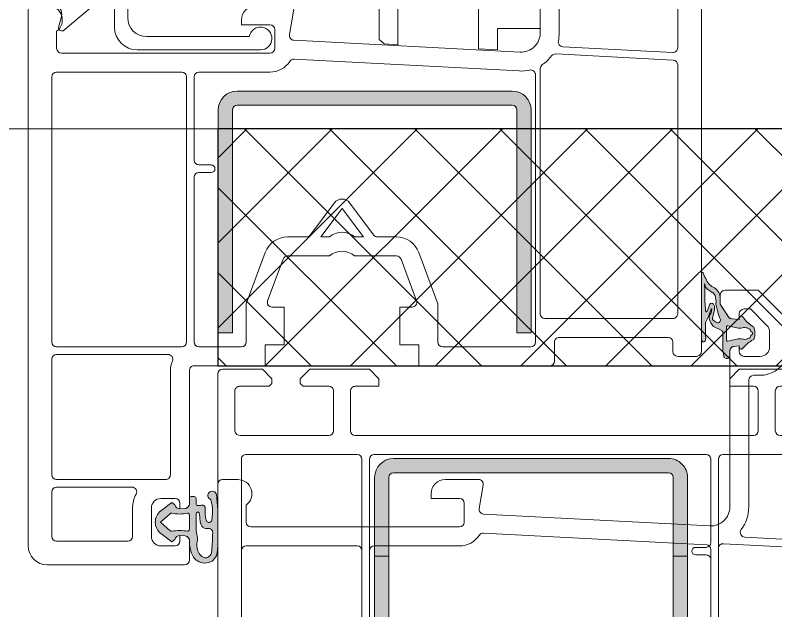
# Model space of a CAD drawing. Header units: millimetres. Extents: x 30661 to 55270, y 139046 to 181896.
# Drawn here: x 49813.1 to 49893.3, y 166895.3 to 166958.1 of the extents above; entities that cross this region are included whole.
import ezdxf

# ---------------------------------------------------------------- set-up
doc = ezdxf.new("R2010")
doc.units = ezdxf.units.MM
for name, color, linetype, lineweight in [('АР - детали окон', 152, 'Continuous', 0), ('АР - Окна', 150, 'Continuous', 9), ('АР - Окна - детали окон', 152, 'Continuous', 9), ('АР - Окна - резинки', 30, 'Continuous', 9), ('АР - панель 400', 151, 'Continuous', 30), ('АР - утеплитель', 40, 'Continuous', 30), ('АР - утеплитель - штриховка', 30, 'Continuous', 0)]:
    doc.layers.add(name, color=color, linetype=linetype, lineweight=lineweight)

# ---------------------------------------------------------------- blocks, each defined once
blk = doc.blocks.new('пф 1')
at = {"layer": 'АР - Окна - детали окон', "linetype": 'Continuous', "ltscale": 0.5}
h = blk.add_hatch(color=252, dxfattribs=at)
h.dxf.hatch_style = 1
edge = h.paths.add_edge_path()
edge.add_line((3.91986198304221, 2.418149762786925), (3.91986198304221, 16.95895873010159))
edge.add_arc((4.419861981305212, 16.95883664708748), 0.5000000131672641, 89.9999998009547, 179.9860103173129, ccw=False)
edge.add_line((4.41986198304221, 17.45883666025475), (27.91986198304221, 17.45883666025475))
edge.add_line((27.91986198304221, 17.45883666025475), (27.91986198304221, 18.95883666025475))
edge.add_line((27.91986198304221, 18.95883666025475), (4.41986198304221, 18.95883666025475))
edge.add_arc((4.419861982438418, 16.95883665713309), 2.000000003121659, 89.99999998270262, 179.9965028670595)
edge.add_line((2.41986198304221, 16.95895873010159), (2.41986198304221, 2.418149762786925))
edge.add_line((2.41986198304221, 2.418149762786925), (2.41986198304221, -12.04116333974525))
edge.add_arc((4.41986198304221, -12.04116333974525), 2, 180, 270)
edge.add_line((4.41986198304221, -14.04116333974525), (27.91986198304221, -14.04116333974525))
edge.add_line((27.91986198304221, -14.04116333974525), (27.91986198304221, -12.54116333974525))
edge.add_line((27.91986198304221, -12.54116333974525), (4.41986198304221, -12.54116333974525))
edge.add_arc((4.41986198304221, -12.04116333974525), 0.5, 180, 270, ccw=False)
edge.add_line((3.91986198304221, -12.04116333974525), (3.91986198304221, 2.418149762786925))
at = {"layer": 'АР - Окна - детали окон', "linetype": 'Continuous', "ltscale": 0.5, "flags": 128}
for points in [[(32.36129370192066, 7.47560703381896), (31.11026936257258, -16.3953594584018, 0.4296339059216521), (33.10752852912992, -18.50003128219396), (49.55226965108886, -18.50002979207784, -0.3888787350898707), (50.05036702519283, -18.95645190728828), (50.09792391350493, -19.50002970034257), (49.49996739858761, -19.50002970034257, 0.414213562373095), (48.99996742000803, -20.00002967938781), (48.99996742000803, -21.70002654753625, 0.414213562373095), (49.99996737763286, -22.70002650562674), (51.55730984220281, -22.70002650562674, 0.1989111104362972), (52.26441317377612, -22.40713671920821), (53.99996720952913, -20.67159947101027), (53.99996720952913, -20.00002967938781, 0.414213562373095), (53.49996723048389, -19.50002970034257), (52.8979115858674, -19.50002970034257), (52.96736914431676, -18.70612627640367, -0.2446997727135509), (53.21546865999699, -18.31669021071866), (54.49998244876042, -17.5000297841616), (55.49996714666486, -17.5000297841616, -0.414213562373095), (55.9999671257101, -18.00002976320684), (55.9999671257101, -21.50002961605787), (42.58581899665296, -34.91421596938744, -0.1989127693449194), (41.17160323495045, -35.5000043977052), (-6.500030308030546, -35.49999858764932, -0.4142135266766152), (-7.000030226074159, -34.99999860860407), (-7.000030226074159, -30.80001701507717), (-6.000060787890106, -29.80001705698669), (-5.500030288938433, -29.80001705698669), (-5.200030301697552, -30.10002085473388), (-5.200030301697552, -33.19999890401959, 0.4142135268077516), (-4.700030383188277, -33.69999888306484), (-0.5000000400468707, -33.69999939342961, 0.4142135979384391), (0, -33.19999941438437), (0, -23.79999899957329, 0.414213562373095), (-0.4999999790452421, -23.29999902052805), (-4.70003032265231, -23.29999902052805, 0.414213562373095), (-5.200030301697552, -23.79999899957329), (-5.200030301697552, -26.5000049858354), (-5.500060808844864, -26.8000171831809), (-6.000030267983675, -26.8000171831809), (-7.000030226074159, -25.80001722555608), (-7.000030226074159, -19.49999918043613), (-6.000030267983675, -18.49999922234565), (-5.200030301697552, -18.49999922234565), (-5.200030301697552, -20.9999991171062, 0.414213562373095), (-4.70003032265231, -21.49999909615144), (-0.4999999790452421, -21.49999909615144, 0.414213562373095), (0, -20.9999991171062), (0, 20.9999991171062, 0.414213562373095), (-0.4999999790452421, 21.49999909615144), (-4.699999802745879, 21.49999909615144, 0.414213562373095), (-5.199999781325459, 20.9999991171062), (-5.199999781325459, 18.49999922234565), (-5.999999748077244, 18.49999922234565), (-6.999999705702066, 19.49999917997047), (-6.999999705702066, 25.79998670518398), (-6.000030267983675, 26.79998666327447), (-5.499999769032001, 26.79998666327447), (-5.199999781325459, 26.49998667603359), (-5.199999781325459, 23.79999899957329, 0.414213562373095), (-4.699999802745879, 23.29999902052805), (-0.4999999790452421, 23.29999902052805, 0.414213562373095), (0, 23.79999899957329), (-9.313225746154785e-10, 33.09999860823154, 0.4142135623733432), (-0.4999999790452421, 33.69999858224764), (-4.699999802280217, 33.69999858271331, 0.414213562373095), (-5.199999781325459, 33.19999860413373), (-5.199999781325459, 30.10001323465258), (-5.500030288938433, 29.79998653708026), (-5.999999748077244, 29.79998653708026), (-6.999999705702066, 30.79998649470508), (-6.999999705702066, 34.99999852851033, -0.414213562373095), (-6.499999726656824, 35.49999850708991), (35.49999850755557, 35.49999850755557, -0.414213562373095), (35.99999848613515, 34.99999852851033), (35.99999848613515, 33.39999249577522, -0.7207611610681721), (33.29999400116503, 32.49999866494909), (31.4999986696057, 32.49999864352867, 0.414213562373095), (30.99999869661406, 31.99999866448343), (30.99999869661406, 9.999999579507858, 0.414213562373095), (31.4999986756593, 9.499999600462615), (32.49999863328412, 9.499999600462615), (33.49999859137461, 9.499999600462615, 0.414213562373095), (33.99999857041985, 9.999999579507858), (33.99999857041985, 12.99999945331365), (34.49999854946509, 12.99999945331365, -0.414213562373095), (35.99999848613515, 11.49999951664358), (35.99999848613515, 7.999469953589141, -0.4663076572329644), (35.4131744238548, 7.507066097576171), (32.94743253197521, 7.941842912696302, 0.4504671528256424)], [(1.999999912921339, 32.59999862965196, -0.4142135623733869), (2.49999989522621, 32.99999861558899), (19.69999917130917, 32.99999861558899, -0.4142135623728442), (20.19999915361404, 32.59999862965196), (20.19999915082008, 20.79999912530184, -0.414213562373095), (19.69999917177483, 20.29999914672226), (2.499999894760549, 20.29999914672226, -0.414213562373095), (1.999999915715307, 20.79999912530184)], [(28.99999878043309, 20.79999912530184, -0.414213562373095), (28.49999880185351, 20.29999914672226), (21.49999909615144, 20.29999914672226, -0.414213562373095), (20.9999991171062, 20.79999912530184), (20.99999911384657, 32.59999862965196, -0.4142135623733903), (21.49999909615144, 32.99999861558899), (28.49999880185351, 32.99999861279503, -0.414213562373095), (28.99999878043309, 32.49999863374978)], [(29.12687311274931, -16.02617069426924, -0.3989595459343815), (28.62755833007395, -16.50000269617885), (13.09999941289425, -16.50000157626346, -0.414213562373095), (12.59999947017059, -16.00000159721822), (12.59999947017059, -14.89999937359244, 0.9999999999999999), (11.79999950388446, -14.89999937359244), (11.79999950388446, -16.00000146729872, -0.414213562373095), (11.29999948805198, -16.50000144634396), (2.499999857973307, -16.5000007962808, -0.414213562373095), (1.999999915715307, -16.00000081723556), (1.999999915715307, 18.99999920139089, -0.414213562373095), (2.499999894760549, 19.49999917997047), (28.49999880185351, 19.49999917997047, -0.414213562373095), (28.99999878043309, 18.99999920139089), (28.99999878043309, 9.999999579507858, 0.2531713377411239), (30.13213230762631, 7.907407625578344, -0.2671474333782157), (30.35787378111854, 7.462721257936209)], [(1.999999915715307, -17.80000074161217, -0.414213562373095), (2.499999931082129, -17.30000076256692), (28.73349886806682, -17.30000267270952, -0.4296339059351017), (29.23281357809901, -17.82617062842473), (28.46241921046749, -32.5261708907783, -0.3989595816268721), (27.96310440264642, -33.00000289268792), (2.499999833293259, -32.99999976251274, -0.4142135263697975), (1.999999915715307, -32.4999997834675)], [(41.11094302590936, -32.85355734592304, -0.1989127693153482), (40.75738908536732, -33.00000445265323), (29.76557453768328, -33.00000311248004, -0.4296338699769703), (29.26625985186547, -32.47383515629917), (29.91581666469574, -20.07955291774124, -0.5993709350366213), (30.71428662305698, -19.7050887295045, 0.1617362482636682), (33.10752871213481, -20.50003119837493), (46.49996747914702, -20.50002997834235, -0.414213562373095), (46.99996750382707, -21.00002995692194), (46.99996750382707, -21.70002654753625, 0.2836264320426852), (48.6538328230381, -24.38105638930574, -0.5113893274584497), (48.78303094301373, -25.18144756834954)]]:
    blk.add_lwpolyline(points, format="xyb", close=True, dxfattribs=at)
at = {"layer": 'АР - Окна - детали окон', "color": 252, "linetype": 'Continuous', "ltscale": 0.5, "flags": 128}
blk.add_lwpolyline([(3.91986198304221, 2.418149762786925), (3.91986198304221, 16.95895873010159, -0.4141420506258557), (4.41986198304221, 17.45883666025475), (27.91986198304221, 17.45883666025475), (27.91986198304221, 18.95883666025475), (4.41986198304221, 18.95883666025475, 0.4141956854021884), (2.41986198304221, 16.95895873010159), (2.41986198304221, 2.418149762786925), (2.41986198304221, -12.04116333974525, 0.414213562373095), (4.41986198304221, -14.04116333974525), (27.91986198304221, -14.04116333974525), (27.91986198304221, -12.54116333974525), (4.41986198304221, -12.54116333974525, -0.414213562373095), (3.91986198304221, -12.04116333974525)], format="xyb", close=True, dxfattribs=at)
blk = doc.blocks.new('блок балконный дверной с проходом 750мм')
at = {"layer": 'АР - утеплитель - штриховка'}
h = blk.add_hatch(dxfattribs=at)
h.set_pattern_fill('ANSI37', color=256, scale=2, angle=360)
h.set_pattern_definition([(44.99999999999999, (-2618178.730289642, 1661577.843126372), (-4.490128060534574, 4.490128060534577), []), (134.9999999999999, (-2618178.730289642, 1661577.843126372), (-4.490128060534578, -4.490128060534573), [])])
h.paths.add_polyline_path([(-925.0002203895128, 8.998046668786372), (-950.0000988201864, 8.998046668786372), (-950.000098820652, 79.99791722252641), (-925.0002203895128, 79.99791722252641)])
at = {"layer": 'АР - детали окон', "color": 251}
blk.add_lwpolyline([(-950.000098820652, 79.99791722252277), (-900.000098820652, 79.99791722252277), (-900.000098820652, 149.9979172225228), (-50.00009882065217, 149.9979172225228), (-50.00009882065217, 79.99791722252277), (-9.882065216970659e-05, 79.99791722252277), (-9.882065216970659e-05, -250.0020827774772), (-950.000098820652, -250.0020827774771)], close=True, dxfattribs=at)
at = {"layer": 'АР - утеплитель', "color": 2}
blk.add_lwpolyline([(-950.000098820652, 8.998046668317073), (-925.0002203904442, 8.998046668549904), (-925.0002203904442, 79.99791722228994), (-950.000098820652, 79.99791722252277)], close=True, dxfattribs=at)
at = {"layer": 'АР - детали окон', "extrusion": (0, 0, -1), "xscale": 0.9999981892122862, "yscale": 0.9999981892122862, "zscale": -0.9999981892122862, "rotation": 180}
blk.add_blockref('пф 1', (917.6438941396773, 44.49798177411478, -0.001309011085316926), dxfattribs=at)
blk = doc.blocks.new('21')
at = {"layer": 'АР - Окна - детали окон'}
h = blk.add_hatch(color=256, dxfattribs=at)
h.dxf.hatch_style = 1
edge = h.paths.add_edge_path(flags=16)
edge.add_arc((-0.8841187553298939, -3.917875038191226), 0.1876537174851927, 176.9273466497227, 231.938298881297)
edge.add_arc((-0.0688339668244411, 0.6188691436068474), 4.776105919937049, 258.7597471659293, 269.055264247072)
edge.add_arc((-0.2890558407631439, -5.683054121658823), 1.533008475727484, 67.60399009658579, 84.70493454352282, ccw=False)
edge.add_arc((-0.06651891567156987, -5.03300193627873), 0.8482367458890325, 42.23236986346268, 64.77111786296871, ccw=False)
edge.add_arc((-0.188630277024787, -4.904549303004011), 0.8705355459311627, 5.5826764512759155, 30.488556884690524, ccw=False)
edge.add_arc((-0.6798599316659233, -4.860044262270755), 1.358230642916282, -4.405615059596926, 1.6953063775346209, ccw=False)
edge.add_arc((2.808702479342133, -5.10611082372215), 2.139045717081584, 176.2008373334478, 178.6700464672485)
edge.add_arc((-1.524182254529186, -5.058814283011551), 2.194416508973364, -2.3460894674768156, 0.0613756805253729, ccw=False)
edge.add_arc((0.9181883855858731, -5.168086905924167), 0.2505490564814342, 175.5492855372068, 232.5122979085675)
edge.add_arc((1.132512647604393, -4.91401523392584), 0.5827911910009982, 230.9944569354059, 266.1973708795536)
edge.add_arc((-0.3682623466784309, 41.6609762355001), 47.17916131853152, 271.7759318795902, 274.1033584471634)
edge.add_arc((2.571099627651768, -2.993427119516604), 2.443143533376929, 280.2939547991291, 290.5025409628827)
edge.add_arc((2.906065239784481, -4.50715296128183), 0.9334197404481246, 303.9097978636547, 332.1024344323147)
edge.add_arc((3.002935919259319, -4.763743824813666), 0.7500284933465502, 346.1022715480304, 373.7533528815159)
edge.add_arc((2.288644899197562, -5.136956967557704), 1.544634774946723, 20.91973702217135, 34.34735709361493)
edge.add_arc((2.194202265019074, -5.766992063347876), 2.032435036897639, 47.62797235930786, 65.5618092830151)
edge.add_arc((2.446891570480489, -5.547119399704411), 1.733310143574325, 70.16436160153076, 107.0617769068108)
edge.add_arc((1.775431145667381, -2.331113053991355), 1.567468971701788, 265.5389595532716, 275.965361664876, ccw=False)
edge.add_arc((2.272909006465912, 0.852635302353467), 4.786712596492477, 253.309553993315, 262.5651157802299, ccw=False)
edge.add_line((0.8981613181531429, -3.732414999976754), (-0.1475824122317135, -3.732414999976754))
edge.add_line((-0.1475824122317135, -3.732414999976754), (-0.4742319788783789, -3.732414999976754))
edge.add_line((-0.4742319788783789, -3.732414999976754), (-0.8500000000931323, -3.732414999976754))
edge.add_arc((-0.8506220907358333, -3.959190577462055), 0.2267764307430546, 89.84282664257613, 166.9064798544172)
edge = h.paths.add_edge_path(flags=16)
edge.add_line((0.8968870001845062, -0.9994789999909699), (0, 0))
edge.add_line((0, 0), (-0.8968869997188449, -0.9994789999909699))
edge.add_arc((-0.6499998180776299, -1.169910301479501), 0.3000001816429734, 145.3818829394412, 179.9999999951994)
edge.add_arc((-4.823035950154436, -2.001162725500762), 3.961235674109269, -12.11337143690622, 12.11337143690622, ccw=False)
edge.add_arc((-0.7500001492444426, -2.83241514977999), 0.1999998504761606, 179.9999999332989, 269.9999999332989)
edge.add_line((-0.7500001494772732, -3.032415000256151), (0.7500001494772732, -3.032415000256151))
edge.add_arc((0.7500001494772732, -2.83241514954716), 0.1999998507089913, 270, 360)
edge.add_arc((5.768765290662919, -2.001162725500762), 4.88993655553787, 170.2126183864117, 189.7873816135883, ccw=False)
edge.add_arc((0.6499998185430773, -1.169910301479568), 0.3000001816431872, 4.813363725752952e-09, 34.6181170605461)
edge = h.paths.add_edge_path()
edge.add_arc((-1.128554309946362, -1.175362062810368), 4.291520594007865, 253.14583511013842, 270.2109125622565, ccw=False)
edge.add_arc((-2.348571730981179, -5.20839550850807), 0.0780137310248648, 187.2199594258823, 251.8885923136458, ccw=False)
edge.add_arc((-2.957837143596107, -5.437013562230002), 0.5751219538596952, 22.36244620134855, 32.10326375194465)
edge.add_arc((-2.939505885245123, -5.625182685201416), 0.680936261650665, 46.48559644257323, 62.43904800630055)
edge.add_arc((-2.815041386622259, -5.432647181392976), 0.4531599044643845, 65.12750073659225, 159.5298120048662)
edge.add_arc((-2.583581921386563, -5.451579003177555), 0.6795706108019753, 164.8668410874433, 191.0423418790884)
edge.add_arc((-2.79305752732818, -5.41024127455594), 0.4886003919421579, 200.5485068572791, 233.1912884732708)
edge.add_arc((-2.758148432459312, -5.370820229924899), 0.5410954205163012, 232.7327130712834, 253.0833459077969)
edge.add_arc((-2.783328585194315, -5.37019621928503), 0.5349164669774426, 255.6840695444536, 265.8879646887684)
edge.add_arc((-2.461674287177334, -1.874614933955761), 4.045172707974388, 264.89404524675, 266.3024498826058)
edge.add_arc((-2.909821153421328, -8.956679420767738), 3.051065225659589, 84.01114066585069, 86.48095881072749, ccw=False)
edge.add_arc((-0.3499881979861348, 14.72841656159117), 20.77197688781684, 263.8051615116011, 268.1229795856759)
edge.add_line((-1.030360317323357, -6.032414770685136), (2.180983635596931, -6.032417066860944))
edge.add_arc((2.371213188439224, -1.295280421849625), 4.74095463765302, 267.700404640067, 284.2296356176989)
edge.add_arc((2.662625679154215, -4.199085129058959), 1.904104081102847, 297.3216514919077, 319.3574493041866)
edge.add_arc((2.780510681195174, -4.66930250029143), 1.534154190856904, 329.8739661649909, 391.135977349304)
edge.add_arc((2.976191374125049, -4.557030082716973), 1.308619823645745, 31.35848713676498, 46.26416666375925)
edge.add_arc((2.100239317408984, -6.059610831545845), 3.027195840749402, 53.96946535726213, 90.00452956230725)
edge.add_arc((1.975967114705061, -2.517668758433579), 0.5294788476683017, 186.3256224382328, 283.54769138735554, ccw=False)
edge.add_line((1.449711848981678, -2.57600610004738), (1.402149175759405, -2.032419405411929))
edge.add_arc((1.972606375607447, -2.045223934334467), 0.5706008875031627, 105.3737558991107, 178.7141501705776, ccw=False)
edge.add_line((1.821331812534481, -1.495040892623365), (2.059796038083732, -1.174769050907344))
edge.add_line((2.059796038083732, -1.174769050907344), (1.198472999967635, -0.03038399992510676))
edge.add_arc((2.328306436538696e-10, -0.9324164099537826), 1.49999999994516, 36.96699983620565, 143.0330001637944)
edge.add_line((-1.198472999501973, -0.03038399992510676), (-2.059796038083732, -1.174769050907344))
edge.add_line((-2.059796038083732, -1.174769050907344), (-1.82133181206882, -1.495040892623365))
edge.add_arc((-1.970466199823175, -2.04809831890437), 0.5728119956630063, 1.5684863268311915, 74.9088805983385, ccw=False)
edge.add_line((-1.397868824657053, -2.032419405411929), (-1.455459558404982, -2.641033330000937))
edge.add_arc((-1.943521036216261, -2.532420209796014), 0.5000008160033129, 302.49687763817417, 347.45385201649304, ccw=False)
edge.add_arc((-1.943692631107355, -2.532046798408856), 0.5004079520082833, 269.277816020844, 302.49047834378854, ccw=False)
edge.add_line((-1.94999985024333, -3.032415000256151), (-2.5, -3.032415000256151))
edge.add_arc((-2.477929598720147, -3.254485401256607), 0.223164436264287, 95.67568625294322, 174.3243137470568)
edge.add_line((-2.699999999720603, -3.232414999976754), (-2.699999999720603, -3.532415000256151))
edge.add_arc((-2.444635847204363, -3.477050847460514), 0.2612968423175379, 192.2326774895719, 257.7673225104281)
edge.add_line((-2.5, -3.732414999976754), (-1.949999999720603, -3.732414999976754))
edge.add_arc((-1.949999999953434, -3.932414999930188), 0.1999999999534339, -6.670109087281162e-08, 89.99999993329902, ccw=False)
edge.add_line((-1.75, -3.932415000163019), (-1.7587805762887, -4.185362932737917))
edge.add_line((-1.7587805762887, -4.185362932737917), (-1.767634384334087, -4.214143124874681))
edge.add_line((-1.767634384334087, -4.214143124874681), (-1.784111456479877, -4.280051414389163))
edge.add_arc((-1.357162307232648, -4.404642425268496), 0.4447566705906353, 163.7318585564934, 188.7886736893577)
edge.add_arc((-1.559444759633461, -4.420160443037705), 0.2429777320102184, 192.4629420879929, 229.2025695668841)
edge.add_arc((-1.493561045754107, -4.358722969596467), 0.3326773473638948, 227.5260260001183, 240.4192275447709)
edge.add_arc((-1.339599034825953, -4.100053065942074), 0.6336660901943263, 239.8584105503494, 246.0996691639988)
edge.add_arc((-1.501638253396667, -4.465164469425312), 0.2342128221942011, 246.1537024965542, 262.6840675146771)
edge.add_arc((-1.297666275548292, -2.476975646727196), 2.232769282881773, 263.9894518753775, 271.1888156845822)
edge.add_line((-1.251342432573438, -4.709264331497252), (-1.190077167935669, -4.708000969607383))
edge.add_arc((-0.9180277296266308, -7.081009744423907), 2.38855218537098, 76.0064464039151, 96.54002211143882, ccw=False)
edge.add_arc((-0.7518303044826764, -6.254975078806121), 1.547321710837005, 69.0083874635016, 74.58140423181771, ccw=False)
edge.add_arc((-0.3479025479336274, -5.177196832840114), 0.3964745144363342, 53.88739644311039, 67.71146677404528, ccw=False)
edge.add_arc((-0.3491225774405135, -5.190171719968163), 0.4077298845138654, 27.915496020967623, 54.82353063004558, ccw=False)
edge.add_arc((-0.2221880889687966, -5.119342785512838), 0.2624247477718955, -6.041521308898496, 27.22545288900801, ccw=False)
edge.add_arc((-0.3552339368903786, -5.044100872473412), 0.4072184418909011, 305.70747396580185, 345.368795488309, ccw=False)
edge.add_arc((-0.6839951650594803, -3.1769740456321), 2.269610691060879, 273.79534255098116, 284.45223444133114, ccw=False)
edge.add_arc((-3.017474084063887, 44.86715378152013), 50.37003320665512, 272.1671276143536, 272.82636057593186, ccw=False)
at = {"layer": 'АР - Окна - детали окон', "ltscale": 0.5, "flags": 128}
for points in [[(-1.112756749149412, -5.466853580437601, -0.07459836483261337), (-2.372823521960527, -5.282543960027397, -0.2899053818021951), (-2.425966889597476, -5.218200183473527, 0.04252794578845025), (-2.470656138844788, -5.13136682100594, 0.06972271583198009), (-2.624442148022354, -5.021519671659917, 0.4369012673146248), (-3.239586183335632, -5.274168114643544, 0.1147113834659794), (-3.250570898409933, -5.581740132533014, 0.1434020308476386), (-3.085800174623728, -5.8014344307594, 0.08903050592023243), (-2.915596538688987, -5.888501935172826, 0.04455233410763495), (-2.821685819420964, -5.903735673520714, 0.006145401884598669), (-2.722546014003456, -5.911367116030306, -0.0107770318400138), (-2.591488003265113, -5.922266295179725, 0.01884226486116689), (-1.030360317323357, -6.032414770685136), (2.180983635596931, -6.032417066860944, 0.07224768805875734), (3.536581502296031, -5.890774690080434, 0.09644669618920398), (4.107436627149582, -5.439300302416086, 0.2738598892792736), (4.093658566009253, -3.87603601673618, 0.06513015523976305), (3.880885309539735, -3.611506563145667, 0.1585412785958662), (2.100000000093132, -3.032415000256151, -0.4516332433290501), (1.449711848981678, -2.57600610004738), (1.402149175759405, -2.032419405411929, -0.3313981047700823), (1.821331812534481, -1.495040892623365), (2.059796038083732, -1.174769050907344), (1.198472999967635, -0.03038399992510676, 0.4989412277529837), (-1.198472999501973, -0.03038399992510676), (-2.059796038083732, -1.174769050907344), (-1.82133181206882, -1.495040892623365, -0.331398104770278), (-1.397868824657053, -2.032419405411929), (-1.455459558404982, -2.641033330000937, -0.1987172120395984), (-1.674893774557859, -2.954131260514259, -0.1459406492247346), (-1.94999985024333, -3.032415000256151), (-2.5, -3.032415000256151, 0.3573068511191127), (-2.699999999720603, -3.232414999976754), (-2.699999999720603, -3.532415000256151, 0.2940061649049662), (-2.5, -3.732414999976754), (-1.949999999720603, -3.732414999976754, -0.414213562373095), (-1.75, -3.932415000163019), (-1.7587805762887, -4.185362932737917), (-1.767634384334087, -4.214143124874681), (-1.784111456479877, -4.280051414389163, 0.1097686946665922), (-1.796696913894266, -4.472597009968013, 0.1616943345260951), (-1.718203166965395, -4.604100504890084, 0.05631662871884902), (-1.657787234988064, -4.648039364255965, 0.02723936211798378), (-1.596326865255833, -4.679383312817663, 0.07225266207382279), (-1.53146301349625, -4.697470581624657, 0.03142348739606844), (-1.251342432573438, -4.709264331497252), (-1.190077167935669, -4.708000969607383, -0.08983512931957405), (-0.3404454165138304, -4.763342767953873, -0.024321667042149), (-0.1975312675349414, -4.810344657395035, -0.06039214654822489), (-0.1142307459376752, -4.856900829821825, -0.1179509229412997), (0.01116346754133701, -4.999285302124918, -0.1461826852254412), (0.03877912135794759, -5.146962767001241, -0.1748036674434475), (-0.1175620583817363, -5.374765260610729, -0.04653300560327677), (-0.5337632987648249, -5.441607145126909, -0.002876454362515275)], [(0.8968870001845062, -0.9994789999909699), (0, 0), (-0.8968869997188449, -0.9994789999909699, 0.1522094044406819), (-0.9499999997206032, -1.169910301454365, -0.1061046213207952), (-0.9499999997206032, -2.83241514954716, 0.414213562373095), (-0.7500001494772732, -3.032415000256151), (0.7500001494772732, -3.032415000256151, 0.414213562373095), (0.9500000001862645, -2.83241514954716, -0.0856193173125026), (0.9500000001862645, -1.169910301454365, 0.1522094044405682)], [(-1.071502695791423, -3.907816383056343, 0.2447490933719746), (-0.9998090956360102, -4.065623685717583, 0.04495291089960767), (-0.1475824122317135, -4.156587529927492, -0.07475573686464684), (0.2950295708142221, -4.265676536597311, -0.09866211631748469), (0.561536761932075, -4.462868931703269, -0.1091022305822598), (0.6777761960402131, -4.819861876778305, -0.02662658147092504), (0.6743574505671859, -4.964379112701863, 0.01077437421934332), (0.6702329954132438, -5.05646360758692, -0.01050493475864166), (0.6683948710560799, -5.148643917404115, 0.2537958550204091), (0.765706452075392, -5.366893569938838, 0.1548211983328769), (1.093862118665129, -5.495523367077112, 0.01015566329726191), (3.007685482036322, -5.397245564498007, 0.04457284318796936), (3.426808013115078, -5.28181377472356, 0.1236378567191102), (3.731008082162589, -4.94389283657074, 0.1212394511998032), (3.731459714937955, -4.585430000443012, 0.05865617648999121), (3.563945163972676, -4.265460655093193, 0.07841123439569585), (3.035043723415583, -3.916646738536656, 0.1624008928969685), (1.938333811704069, -3.890094034839422, -0.04552517337957556), (1.653511526063085, -3.893833305221051, -0.04040697645099166), (0.8981613181531429, -3.732414999976754), (-0.1475824122317135, -3.732414999976754), (-0.4742319788783789, -3.732414999976754), (-0.8500000000931323, -3.732414999976754, 0.3495272739561615)]]:
    blk.add_lwpolyline(points, format="xyb", close=True, dxfattribs=at)
blk = doc.blocks.new('22')
at = {"layer": 'АР - Окна - детали окон'}
h = blk.add_hatch(color=256, dxfattribs=at)
h.dxf.hatch_style = 1
edge = h.paths.add_edge_path()
edge.add_arc((-1.553818138428315, 1.131118396583944), 0.2839831732982987, 74.65427062503922, 152.3563987852554)
edge.add_arc((-1.596806525873645, 1.190926662087272), 0.2206398277231891, 160.9675373763896, 229.9948880145354)
edge.add_arc((-3.743555339404969, -1.958318342448161), 3.591862728825405, 34.879010179002705, 56.06991171443309, ccw=False)
edge.add_arc((-2.654511476344703, -0.988255583508751), 2.150699526754884, 25.275224277416385, 30.264214853984697, ccw=False)
edge.add_arc((-0.5568941196393199, 0.002174104404926977), 0.168987853443677, 205.2752243233951, 256.9895970229417)
edge.add_arc((0.5909017610544187, 4.9697091701853), 5.267403294881843, 256.9895970645676, 260.7251781122034)
edge.add_arc((0.004720523720607162, 1.380223702645592), 1.630369563297689, 260.7251780804871, 279.2748219195129)
edge.add_arc((-0.143153885691388, 2.285733842385996), 2.547874579159527, 279.2748218378901, 285.7408576301508)
edge.add_arc((0.4876395137706567, 0.04774231009697597), 0.2226850360464853, 285.7408577034202, 335.6636846503346)
edge.add_arc((2.772526007909082, -0.985667456697972), 2.285031462524151, 139.4464880666508, 155.6636846350876, ccw=False)
edge.add_arc((4.944651504070068, -2.844349189018459), 5.143847118199504, 130.5535119334011, 139.4464881139066, ccw=False)
edge.add_arc((1.499456073901597, 1.206292494328832), 0.1744739569368638, 305.3246327721085, 426.5792894700455)
edge.add_arc((1.417490921547245, 1.090547527686115), 0.3146207940460357, 61.25292397907619, 92.00044617636586)
edge.add_line((1.406508365646005, 1.404976577730849), (1.321321995463222, 1.404976577730849))
edge.add_line((1.321321995463222, 1.404976577730849), (1.37415435956791, 1.989406543551013))
edge.add_arc((1.209689640928662, 1.989886926350761), 0.1644654202096038, 345.44665164517147, 359.8326459989094, ccw=False)
edge.add_arc((1.801420718420553, 1.941617132255734), 0.4325983945712781, 122.5195348950106, 179.0804297002731, ccw=False)
edge.add_arc((1.866968296078785, 1.904983802077694), 0.4999927756531553, 90.00000000873058, 126.5998254112501, ccw=False)
edge.add_line((1.866968296002597, 2.404976577730849), (2.351979363709688, 2.404976577730849))
edge.add_arc((2.275144767184571, 2.710978695719442), 0.3155009531470258, 284.0950995267654, 311.1278532774496)
edge.add_arc((2.343910708679128, 2.745365469691481), 0.305377927026009, 297.0238922591076, 411.2400393098964)
edge.add_arc((1.379532245028925, -0.8233545124536081), 3.978367056716289, 73.11440339514019, 83.87885432102183)
edge.add_line((1.80374964652583, 3.132330514723435), (-0.09342573815956712, 3.134326528059319))
edge.add_arc((-0.0590896239459747, 3.419509457747536), 0.287242531886982, 198.2874223950705, 263.134616964289, ccw=False)
edge.add_line((-0.3318247944116592, 3.329377338523045), (-0.7197440974414349, 4.124274716014042))
edge.add_arc((-0.8745377505633372, 4.048733586706081), 0.1722426696958274, 26.01292196672603, 63.98707769662329)
edge.add_line((-0.7989966203458607, 4.20352723938413), (-1.134551930241287, 4.410117470426485))
edge.add_arc((-1.699204761336022, 3.492977032698289), 1.077023399086374, 58.38077619269331, 85.30319239123116)
edge.add_arc((-1.669544997213431, 3.853982031863121), 0.7148020426897524, 85.30319244925175, 104.6294265280543)
edge.add_arc((-1.647382906469343, 3.769079244540648), 0.8025496441457144, 104.6294266041159, 122.5457420102708)
edge.add_arc((-2.525095715673031, 5.144388186126482), 0.8289694210956866, 269.317856082856, 302.5457419086521, ccw=False)
edge.add_arc((-2.532957814914038, 4.484052681405178), 0.1685871140946476, 249.3185698377839, 269.31785592225964, ccw=False)
edge.add_arc((-2.584918793058023, 4.345191464060917), 0.02032770549961688, 68.10843220245232, 248.1084322024547, ccw=False)
edge.add_line((-2.577339583076537, 4.364053361816332), (-2.090075024403632, 4.545655062654987))
edge.add_arc((-4.869575447631911, 12.00347094107846), 7.958934619607795, 290.4402386665813, 297.3608563805124)
edge.add_arc((-1.067902132897731, 4.65701977777789), 0.3128889209860373, 81.69608097092282, 117.3608562842542, ccw=False)
edge.add_line((-1.022713499609381, 4.966628344031051), (0.2850475888699293, 4.981874285498634))
edge.add_arc((0.4585922864967587, 5.352039994109966), 0.4088280982345972, 244.8814189027894, 275.9198852946161)
edge.add_arc((0.2470087829129863, 7.392564771957054), 2.460293171784885, 275.9198852805878, 280.2017922217645)
edge.add_arc((0.630865404607882, 5.259562191243436), 0.2930262488263932, 280.2017921091332, 323.3603331392276)
edge.add_arc((0.7308875098051859, 5.18517172491023), 0.1683732785073014, 323.3603330680583, 362.7912822477358)
edge.add_arc((0.7612935353350888, 5.186654190014067), 0.1379311351644093, 2.791282341359734, 51.19697758441514)
edge.add_arc((0.3901011596461092, 4.392219637631923), 1.011380441519582, 63.0972935037451, 91.37783980487609)
edge.add_line((0.3657819875515997, 5.403307653265074), (-6.18412147462368, 5.407760988688096))
edge.add_arc((-6.209265015976129, 4.598818541134431), 0.809333108877832, 88.21970629423646, 100.525130062304)
edge.add_arc((-6.335268871124257, 5.277014299706275), 0.119531355866846, 100.5251301336488, 163.0815620043828)
edge.add_arc((-6.380232349789344, 5.29069105534374), 0.07253382339510242, 163.0815617823987, 244.6580197239824)
edge.add_arc((-5.697270155394362, 6.732773089890442), 1.668164718475529, 244.6580198689428, 248.8571781519547)
edge.add_arc((-8.45256112066796, -0.3918714569941288), 5.970695682315309, 61.63095383349378, 68.85717813670527, ccw=False)
edge.add_arc((-6.382368420013512, 3.318814493168176), 1.7229848178587, 24.430076954281787, 63.57485590559139, ccw=False)
edge.add_arc((-3.717477093505051, 4.675986526165961), 1.271640255438825, 210.4565847545413, 271.8048441236015)
edge.add_arc((-3.379074946744367, 2.110294825700223), 1.328614273591966, 77.02308783815607, 102.97691216184393, ccw=False)
edge.add_line((-3.080723444465548, 3.404977130005136), (-1.767706177663058, 2.538052154937759))
edge.add_arc((-2.073544962221573, 2.102720144830982), 0.5320256771659015, 6.654761685558924, 54.910368423439024, ccw=False)
edge.add_line((-1.54510383028537, 2.164374757325277), (-1.478664034511894, 1.404976577730849))
edge = h.paths.add_edge_path(flags=16)
edge.add_line((4.656612873077393e-10, 2.755366024794057), (-0.6704792319796979, 2.755366024794057))
edge.add_arc((-0.6704792322575782, 2.520479569175708), 0.2348864556183492, 89.99999993221677, 114.1211347658272)
edge.add_arc((-0.672911007497039, 2.641571481322548), 0.1321185762487359, 135.0838764847987, 189.6658958083226)
edge.add_line((-0.8031539735384285, 2.619388425024226), (-0.5695379339158535, 1.507552440045401))
edge.add_arc((-1.314411851808942, 1.351041501457956), 0.7611391643155159, -11.847474179413325, 11.866218998375075, ccw=False)
edge.add_line((-0.5694867698475718, 1.19477426330559), (-0.6202297955751419, 0.9553191049490124))
edge.add_arc((-0.05519747618258974, 0.8343757632506089), 0.5778311291885405, 167.9183331340165, 197.2232335555724)
edge.add_arc((2.485563131481741, 1.622001702845181), 3.237872310482742, 197.2232335647637, 202.6633024260278)
edge.add_arc((-0.2767435363445265, 0.4685820620813508), 0.2444269719443515, 202.6633024270859, 263.6974056369638)
edge.add_arc((-0.3215584364456937, 0.06282222551544414), 0.1638001955017518, 14.069739100247716, 83.69740557021368, ccw=False)
edge.add_arc((2.328306436538696e-10, 0.1802260925163748), 0.1802260926395496, 205.4979776378803, 334.5020223621197)
edge.add_arc((0.3215584371441924, 0.0628222251806094), 0.1638001958090035, 96.30259433598133, 165.9302608059432, ccw=False)
edge.add_arc((0.2767435372758441, 0.4685820620813574), 0.2444269719443587, 276.3025943630371, 337.3366975729131)
edge.add_arc((-2.485563130783249, 1.622001697944438), 3.237872308809264, 337.3366976555847, 342.7767665168488)
edge.add_arc((0.05519747664825692, 0.8343757632506086), 0.5778311291885349, 342.7767664444275, 372.0816668659836)
edge.add_line((0.6202297960408032, 0.9553191049490124), (0.5694867703132331, 1.19477426330559))
edge.add_arc((1.314411852507434, 1.351041500348957), 0.7611391643157014, 168.1337809163235, 191.8474740941118, ccw=False)
edge.add_line((0.5695379348471761, 1.507552440045401), (0.8031539744697511, 2.619388425024226))
edge.add_arc((0.672911008195528, 2.641571480871272), 0.1321185764024938, 350.3341044015572, 404.91612372508)
edge.add_arc((0.670479232723237, 2.520479569175696), 0.2348864556183607, 65.8788652341734, 90.00000006778265)
edge.add_line((0.6704792324453592, 2.755366024794057), (4.656612873077393e-10, 2.755366024794057))
edge = h.paths.add_edge_path(flags=16)
edge.add_line((-3.484390894882381, 5.030479334993288), (-4.128671426326036, 5.030479334993288))
edge.add_arc((-4.128671429918576, 16.84832161221903), 11.81784227722574, 265.96428704178226, 270.0000000174175, ccw=False)
edge.add_arc((-4.849427598581707, 6.632538173246585), 1.576664575093549, 258.0083946700309, 265.9642869985926, ccw=False)
edge.add_arc((-5.187756749890759, 5.039677136304428), 0.05173122987339637, 78.00839467713583, 165.9029255538445)
edge.add_line((-5.23793006548658, 5.052277078619227), (-5.1791394748725, 5.030518441228196))
edge.add_line((-5.1791394748725, 5.030518441228196), (-5.081579491030425, 5.016898956382647))
edge.add_arc((-5.169264999168537, 4.388784397594312), 0.6342055244944682, 46.43343131209423, 82.05280454706838, ccw=False)
edge.add_line((-4.73217252921313, 4.84831330855377), (-4.333343790844083, 4.278826117282733))
edge.add_arc((-3.673198088457069, 4.634242403406582), 0.7497420121762647, 208.2976078228413, 245.1596813609672)
edge.add_arc((-3.36428093710467, 5.891752335584855), 2.035836394090045, 252.1547333325331, 276.317099813435)
edge.add_arc((-4.282695491099662, -3.439799396039275), 7.39683082017836, 67.69819620471537, 81.11526478878181, ccw=False)
edge.add_arc((-1.396383654766583, 3.655496683918108), 0.2639652523203947, 252.5119509478211, 331.6116771187358)
edge.add_arc((-1.417148989420947, 3.66671898955404), 0.2875690500464815, 331.6116771549562, 401.2744122761682)
edge.add_line((-1.201023936737329, 3.856418541865423), (-1.408236693590879, 4.160966860828921))
edge.add_arc((-1.534159558126057, 4.075289737455235), 0.1523060644962454, 34.23112408509135, 109.9682695572963)
edge.add_line((-1.586172031704336, 4.21843944885768), (-2.347143571358174, 4.046944933244959))
edge.add_arc((-2.654505607017058, 5.410800566729903), 1.398060660326651, 264.69318897178283, 282.70015569087195, ccw=False)
edge.add_arc((-2.724123419782456, 4.661312022281295), 0.6453457620325287, 236.08755619713202, 264.6931889349438, ccw=False)
edge.add_arc((-2.930369844225871, 4.354528911314575), 0.2756790678739771, 180.3566966835159, 236.087556239297, ccw=False)
edge.add_arc((-3.041702844473495, 4.353835795369994), 0.1643439101121544, 106.78126421483961, 180.3566967240913, ccw=False)
edge.add_line((-3.089152010623366, 4.511180949164554), (-2.427321387454867, 4.76132206316106))
edge.add_arc((-2.615669249448966, 5.25965830818927), 0.5327418983209071, 290.7042542949949, 307.9528389964916)
edge.add_arc((-2.313927396198684, 4.872790399344806), 0.04211482518225237, 307.9528389778966, 415.0896941257698)
edge.add_arc((-2.527053902466903, 4.567397793095854), 0.4145226011827333, 55.0896942713847, 87.57206962356457)
edge.add_line((-2.509493606630713, 4.981548276497051), (-3.484390894882381, 5.030479334993288))
at = {"layer": 'АР - Окна - детали окон', "ltscale": 0.5, "flags": 128}
for points in [[(-1.478664034511894, 1.404976577730849, 0.3526565497948873), (-1.805384848732501, 1.262878151377663, 0.3106391041635794), (-1.738646152894944, 1.021919402526692, -0.09272715416674626), (-0.7969297249801457, 0.09567176247946918, -0.02177201712908762), (-0.7097043031826615, -0.06997811258770525, 0.2295558567341729), (-0.5949380109086633, -0.1624756965320557, 0.0163009908045288), (-0.2580463690683246, -0.2288314464967698, 0.08111529549671377), (0.2674874165095389, -0.2288314464967698, 0.02822089183605274), (0.548051041085273, -0.1665917111095041, 0.2213414082031547), (0.6905372622422874, -0.04402439924888313, -0.07087920817314294), (1.03636121423915, 0.4999639221932739, -0.03882241516556442), (1.600338389631361, 1.063941098051146, 0.584672783312545), (1.568805912975222, 1.366391718154773, 0.1349721484322788), (1.406508365646005, 1.404976577730849), (1.321321995463222, 1.404976577730849), (1.37415435956791, 1.989406543551013, -0.06285331443559906), (1.368878038600087, 1.948559834854677, -0.2519290996180657), (1.568861389067024, 2.306387648219243, -0.161068446020802), (1.866968296002597, 2.404976577730849), (2.351979363709688, 2.404976577730849, 0.1185027193284175), (2.482662837021053, 2.473329580156133, 0.5441774775130759), (2.535095321480185, 2.983491743216291, 0.04700334695406218), (1.80374964652583, 3.132330514723435), (-0.09342573815956712, 3.134326528059319, -0.2907501765397686), (-0.3318247944116592, 3.329377338523045), (-0.7197440974414349, 4.124274716014042, 0.1672266864935215), (-0.7989966203458607, 4.20352723938413), (-1.134551930241287, 4.410117470426485, 0.1180145479597892), (-1.611014877911657, 4.566383734112605, 0.08452705584465195), (-1.850079926196486, 4.545609893975779, 0.07833431276210735), (-2.079132751561701, 4.445598277961835, -0.1460084897102827), (-2.534964908380061, 4.315477515337989, -0.08748552463928229), (-2.592498003039509, 4.326329566305503, -1.000000000000031), (-2.577339583076537, 4.364053361816332), (-2.090075024403632, 4.545655062654987, 0.03020607306168786), (-1.211703732609749, 4.934905683854595, -0.156885400313317), (-1.022713499609381, 4.966628344031051), (0.2850475888699293, 4.981874285498634, 0.1362649809725955), (0.5007578991353512, 4.94539214274846, 0.01868551781540537), (0.6827649022452533, 4.971168667310849, 0.1905727269919465), (0.8659909870475531, 5.084689829265699, 0.1737679452320804), (0.8990610232576728, 5.193371132714674, 0.2144074166734677), (0.8477273806929588, 5.294144600862637, 0.1240273172819573), (0.3657819875515997, 5.403307653265074), (-6.18412147462368, 5.407760988688096, 0.05374419626193233), (-6.357103277463466, 5.394534526625648, 0.2799409294152864), (-6.449626908171922, 5.311799129704013, 0.3717797420773307), (-6.411278288811445, 5.225137220928445, 0.01832433503902918), (-6.298967127688229, 5.176902182167396, -0.03154080457190119), (-5.615591558627784, 4.861775907920673, -0.1724818669793703), (-4.81364815402776, 4.031410739058629, 0.2742644840619331), (-3.677426449023187, 3.404977130005136, -0.1137315181183253), (-3.080723444465548, 3.404977130005136), (-1.767706177663058, 2.538052154937759, -0.2137225226957641), (-1.54510383028537, 2.164374757325277)], [(-3.484390894882381, 5.030479334993288), (-4.128671426326036, 5.030479334993288, -0.01761094008342258), (-4.960390494205058, 5.059783132513985, -0.03472808006893339), (-5.177008636295795, 5.090279489988461, 0.4034910083654271), (-5.23793006548658, 5.052277078619227), (-5.1791394748725, 5.030518441228196), (-5.081579491030425, 5.016898956382647, -0.1566824267424039), (-4.73217252921313, 4.84831330855377), (-4.333343790844083, 4.278826117282733, 0.1622426222316396), (-3.988157791551203, 3.953864956507459, 0.1058205724054662), (-3.14027592074126, 3.868277211906388, -0.05860997866455316), (-1.475707024801522, 3.403731997357681, 0.3595279932928903), (-1.164161414839327, 3.529995744815096, 0.3136816461887292), (-1.201023936737329, 3.856418541865423), (-1.408236693590879, 4.160966860828921, 0.343045219452583), (-1.586172031704336, 4.21843944885768), (-2.347143571358174, 4.046944933244959, -0.07873229322858735), (-2.78381077433005, 4.018732398981228, -0.1254678486535723), (-3.08417818788439, 4.125745297642425, -0.2480810180367108), (-3.206043569836766, 4.35281267366372, -0.3325366703878861), (-3.089152010623366, 4.511180949164554), (-2.427321387454867, 4.76132206316106, 0.07540357036237466), (-2.288026246242225, 4.839582133339718, 0.5047905720195982), (-2.289825360290706, 4.907326617510989, 0.1426878051221434), (-2.509493606630713, 4.981548276497051)], [(4.656612873077393e-10, 2.755366024794057), (-0.6704792319796979, 2.755366024794057, 0.1056386542690935), (-0.7664696108549833, 2.73485656012781, 0.2427663152400061), (-0.8031539735384285, 2.619388425024226), (-0.5695379339158535, 1.507552440045401, -0.1038413509164419), (-0.5694867698475718, 1.19477426330559), (-0.6202297955751419, 0.9553191049490124, 0.1285682074630217), (-0.6071177176199853, 0.6632826279383153, 0.02374123733709697), (-0.5022970968857408, 0.3744006629567593, 0.2727911618903298), (-0.3035765625536442, 0.2256324102636427, -0.3135135822219988), (-0.1626721573993564, 0.1026425014715642, 0.630977685971442), (0.1626721578650177, 0.1026425014715642, -0.3135135822219788), (0.3035765634849668, 0.2256324102636427, 0.2727911618903206), (0.5022970978170633, 0.3744006629567593, 0.02374123733709697), (0.6071177180856466, 0.6632826279383153, 0.128568207463023), (0.6202297960408032, 0.9553191049490124), (0.5694867703132331, 1.19477426330559, -0.1038413509164419), (0.5695379348471761, 1.507552440045401), (0.8031539744697511, 2.619388425024226, 0.2427663152400005), (0.7664696113206446, 2.73485656012781, 0.1056386542690881), (0.6704792324453592, 2.755366024794057)]]:
    blk.add_lwpolyline(points, format="xyb", close=True, dxfattribs=at)
blk = doc.blocks.new('пф 22')
at = {"layer": 'АР - Окна - детали окон', "linetype": 'ByBlock', "ltscale": 100}
h = blk.add_hatch(color=252, dxfattribs=at)
h.dxf.hatch_style = 1
edge = h.paths.add_edge_path()
edge.add_line((0, 0), (0, -14.54080896731466))
edge.add_arc((-0.499999998263002, -14.54068688430056), 0.5000000131672642, 269.9999998009547, 359.9860103173127, ccw=False)
edge.add_line((-0.5, -15.04068689746782), (-24, -15.04068689746782))
edge.add_line((-24, -15.04068689746782), (-24, -16.54068689746782))
edge.add_line((-24, -16.54068689746782), (-0.5, -16.54068689746782))
edge.add_arc((-0.4999999993962079, -14.54068689434616), 2.000000003121659, 269.9999999827027, 359.9965028670595)
edge.add_line((1.5, -14.54080896731466), (1.5, 0))
edge.add_line((1.5, 0), (1.5, 14.45931310253218))
edge.add_arc((-0.5, 14.45931310253218), 2, 0, 90)
edge.add_line((-0.5, 16.45931310253218), (-24, 16.45931310253218))
edge.add_line((-24, 16.45931310253218), (-24, 14.95931310253218))
edge.add_line((-24, 14.95931310253218), (-0.5, 14.95931310253218))
edge.add_arc((-0.5, 14.45931310253218), 0.5, 0, 90, ccw=False)
edge.add_line((0, 14.45931310253218), (0, 0))
at = {"layer": 'АР - Окна - детали окон', "linetype": 'Continuous', "ltscale": 0.5, "flags": 128}
for points in [[(10.00007638242096, -36.58600461808965, 0.414213562373095), (10.50004599988461, -36.086035000626), (10.50004599988461, -34.48602943634614, 0.7207612074404529), (7.800040999893099, -33.58603561716154), (6.000045626424253, -33.58603561716154, -0.414213562373095), (5.500045999884605, -33.08603599062189), (5.500045999884605, -11.08603524370119, -0.414213562373095), (6.000045626424253, -10.58603561716154), (8.000046373344958, -10.58603561716154, -0.414213562373095), (8.500045999884605, -11.08603524370119), (8.500045999884605, -14.08603561716154), (9.000047120731324, -14.08603561716154, 0.414213562373095), (10.50004599988461, -12.5860367375426), (10.50004599988461, -9.086035237181932, 0.4663076484297019), (9.91322219464928, -8.593631582800299), (7.44750710343942, -9.028403598815203, -0.4504671432811831), (6.861367993056774, -8.56216748431325), (5.610316006001085, 15.30932527175173, -0.4296339427720533), (7.607575501780957, 17.41399738285691), (24.05231806775555, 17.41399538284168, 0.3888787210067404), (24.55041496362537, 17.87041696766391), (24.59797200001776, 18.41399538284168), (24.00001462642103, 18.41399538284168, -0.414213562373095), (23.50001499988139, 18.91399500938132), (23.50001499988139, 20.61399313015863, -0.414213562373095), (24.50001425296068, 21.61399238277227), (26.05734236398712, 21.61399238277227, -0.1989110945363628), (26.7644458077848, 21.32110257539898), (28.5, 19.58556538308039), (28.5, 18.91399500938132, -0.414213562373095), (28.00000037346035, 18.41399538284168), (27.39796000020579, 18.41399538284168), (27.46741699893028, 17.6200923928991, 0.2447000054231404), (27.71551699982956, 17.230655382853), (29.00003100000322, 16.41399538284168), (30.00000037346035, 16.41399538284168, 0.414213562373095), (30.5, 16.91399500938132), (30.5, 20.41399538284168), (17.08584924926981, 33.82818413339555, 0.1989125858137271), (15.67163771158084, 34.41397138312459), (-26.00000008568168, 34.41399538284168, 0.414213731059474), (-26.5, 33.91399575630203), (-26.5, 31.91399500938132, 0.414213562373095), (-26.00000037346035, 31.41399538284168), (-25.00000048009679, 31.41399538284168, -0.4142133840902218), (-24.5, 30.91399520728737), (-24.49999300017953, 19.41399531392381, -0.414213740655921), (-24.99999262625352, 18.91399538284168), (-27.00000037346035, 18.91399538284168, 0.414213562373095), (-27.5, 18.41399575630203), (-27.5, 4.613992382772267), (-25.29999999981374, 4.613992382772267), (-25.29999999981374, 2.613992382772267), (-21.30000300006941, 2.613992382772267), (-21.30000300006941, 3.895615439862013, -0.5223602831779204), (-20.62634552968666, 4.364490208681673), (-16.22634065011516, 2.734860623721033, -0.3137494600325467), (-15.89999700011685, 2.26598523883149), (-15.89999700011685, -2.163137617055327, -0.3779650000000018), (-15.89999700011685, -4.808889617212117), (-15.89999700011685, -9.237997472751886, -0.3137494600325357), (-16.22634065011516, -9.70687285810709), (-20.62634552968666, -11.33650244306773, -0.5223602831779198), (-21.30000300006941, -10.86762767378241), (-21.30000300006941, -9.586004617158324), (-25.29999999981374, -9.586004617158324), (-25.29999999981374, -11.58600461715832), (-27.5, -11.58600461715832), (-27.5, -19.08600499061868, -0.4142136248932759), (-27.99999973317608, -19.58600461715832), (-42.0543365618214, -19.58600161690265, 0.3888803697501749), (-42.55243732081726, -20.04242928186432), (-42.59999099979177, -20.58600461715832), (-41.99999962653965, -20.58600461715832, -0.414213562373095), (-41.5, -21.08600424369797), (-41.5, -22.58600536407903, -0.414213562373095), (-42.4999992530793, -23.58600461715832), (-45.5000007469207, -23.58600461715832, -0.414213562373095), (-46.5, -22.58600536407903), (-46.5, -21.08600442530587, -0.414213562373095), (-46.00000019138679, -20.58600461669266), (-45.40000900020823, -20.58600461715832), (-45.4475716734305, -20.04241792252287, 0.3888761047889064), (-45.94566395692527, -19.58600461715832), (-48.00000037346035, -19.58600461715832, 0.414213562373095), (-48.5, -20.08600424369797), (-48.5, -34.5860055256635, 0.414213562373095), (-46.50000090850517, -36.58600461715832)], [(-22.49999199993908, 17.91399556677788, 0.4142133888067069), (-21.9999915198423, 17.41399538284168), (3.865917682182044, 17.41399538284168, 0.2504918936243434), (4.281657267827541, 17.63621778367087, -0.08529994887351053), (5.214333735406399, 18.61905418522656, 0.2504917592246894), (5.414493041113019, 19.04585360083729), (4.764936031773686, 31.44014477403834, 0.3989593756714407), (4.265620961319655, 31.91397738270462), (-21.99999956879765, 31.91399338282645, 0.4142139143587452), (-22.5, 31.413992960006)], [(7.607576000038534, 19.41399738285691), (21.00001529883593, 19.41399538284168, 0.414213606113147), (21.50001499988139, 19.91399500938132), (21.50001499988139, 20.61399480700493, -0.2836257497458363), (23.15387168247253, 23.29501822357997, 0.5113885279364263), (23.28306865971535, 24.09540872322395), (15.61097495863214, 31.76752442447469, 0.1989125985937846), (15.25742171378806, 31.91397138312459), (6.068092086818069, 31.91397638292983, 0.4296340573823559), (5.568777000531554, 31.38780837273225), (6.176575026940554, 19.79032387118787, 0.4607369999999725), (6.779411501251161, 19.32732548890635, -0.0521850000000031)], [(3.707591000013053, 16.30288438312709, 0.4814801107898688), (3.220092820003629, 16.91399538284168), (-25.00000037346035, 16.91399538284168, 0.414213562373095), (-25.5, 16.41399575630203), (-25.5, 7.113992009311914, 0.414213562373095), (-25.00000037346035, 6.613992382772267), (-20.94153100019321, 6.613992382772267), (-15.53171361191198, 4.6103579797782, -0.3137490212917867), (-13.89999700011685, 2.265986907761544), (-13.89999399986118, 0.2639856124296784, 0.2360675819971982), (-13.69999401690438, -0.1360136042349041), (-10.29999399976805, -2.686013617087156, -0.5000000000003286), (-10.29999400023371, -4.286013617180288), (-13.69999565929174, -6.836014861706644, 0.2360679774990762), (-13.89999700011685, -7.236017542891204), (-13.89999700011685, -9.237995395902544, -0.3137494327936865), (-15.53171361191198, -11.58237021416426), (-20.94153100019321, -13.58600461715832), (-25.00000037346035, -13.58600461715832, 0.414213562373095), (-25.5, -14.08600424369797), (-25.5, -18.58603599062189, 0.414213562373095), (-25.00000037346035, -19.08603561716154), (-7.599953626282513, -19.08603561716154, 0.414213562373095), (-7.099954000208527, -18.58603599062189), (-7.099954000208527, -17.28600461687893, -0.9999999999999999), (-6.29995399992913, -17.28600461687893), (-6.29995399992913, -18.58603599062189, 0.414213562373095), (-5.799954373389482, -19.08603561716154), (3.000046373344958, -19.08603561716154, 0.414213562373095), (3.500045999884605, -18.58603599062189), (3.500045999884605, -11.08603619178757, -0.2531711279393059), (4.632179525215179, -8.993442273698747, 0.2671472280829498), (4.857920944690704, -8.54875556519255), (3.613057000096887, 15.20465338276699, -0.06922300000000016)], [(-13.89999700011685, -4.808889617212117), (-13.89999700011685, -5.73601561691612), (-10.89999399986118, -3.486013616900891), (-13.89999700011685, -1.236011616885662), (-13.89999700011685, -2.163137617055327, -0.3779649999999959)], [(3.500045999884605, -20.38603524351493, 0.414213562373095), (3.000046373344958, -19.88603561697528), (-25.00000037346035, -19.88603561697528, 0.414213562373095), (-25.5, -20.38603524351493), (-25.5, -33.58600499061868, 0.414213562373095), (-25.00000037346035, -34.08600461715832), (3.000046373344958, -34.08600461715832, 0.414213562373095), (3.500045999884605, -33.58600499061868)], [(-27.99999918974936, -21.58600461715832), (-39.0000002826564, -21.58600261714309, 0.4142136156264128), (-39.5, -22.08600224368274), (-39.5, -33.58600499061868, 0.414213562373095), (-39.00000037346035, -34.08600461715832), (-26.79999962635338, -34.08600461715832, 0.414213562373095), (-26.29999999981374, -33.58600499061868), (-26.29999999981374, -21.83554985420778, 0.5405750318884611), (-26.99999982770532, -21.37729254178703, -0.1032438360558487)], [(-40.29999999981374, -25.6454167063348, 0.5718902783057536), (-41.04285728838295, -25.20835777744651, -0.1274789111112957), (-42.49999928055331, -25.58600461715832), (-45.50000037346035, -25.58600461715832, 0.414213562373095), (-46, -26.08600424369797), (-46, -33.58600499061868, 0.414213562373095), (-45.50000037346035, -34.08600461715832), (-40.79999962635338, -34.08600461715832, 0.414213562373095), (-40.29999999981374, -33.58600499061868)]]:
    blk.add_lwpolyline(points, format="xyb", close=True, dxfattribs=at)
at = {"layer": 'АР - Окна - детали окон', "color": 252, "linetype": 'Continuous', "ltscale": 0.5, "flags": 128}
blk.add_lwpolyline([(0, 0), (0, -14.54080896731466, -0.4141420506258557), (-0.5, -15.04068689746782), (-24, -15.04068689746782), (-24, -16.54068689746782), (-0.5, -16.54068689746782, 0.4141956854021884), (1.5, -14.54080896731466), (1.5, 0), (1.5, 14.45931310253218, 0.414213562373095), (-0.5, 16.45931310253218), (-24, 16.45931310253218), (-24, 14.95931310253218), (-0.5, 14.95931310253218, -0.414213562373095), (0, 14.45931310253218)], format="xyb", close=True, dxfattribs=at)
blk = doc.blocks.new('пф 33')
at = {"layer": 'АР - Окна - детали окон', "color": 30, "linetype": 'Continuous', "ltscale": 0.5, "flags": 128}
blk.add_lwpolyline([(-0.4999997654231265, 19.71098776560393), (-3.999998123268597, 19.71098776560393), (-3.999998123268597, 21.71098682723823), (-6.499996950267814, 21.71098682723823), (-6.499996950267814, 17.21098893860471), (-8.764191380119883, 17.21098893860471), (-8.65937587118242, 15.21098987697042), (-3.999998123268597, 15.21098987697042), (-3.999998123268597, 6.710993865068303), (-8.213909957907163, 6.710993865068303), (-8.137806118931621, 5.258846106386045), (-7.676781051792204, 4.710994803434005), (-3.999998123268597, 4.710994803434005), (-3.999998123268597, -13.28903111538966), (-0.999999530846253, -17.43718915255158), (-0.4999997654231265, -17.43952173480648, 0.414213562373095), (7.628987077623606e-05, -16.98829005213338), (0, 19.21098800018081, 0.4142135623728348)], format="xyb", close=True, dxfattribs=at)
at = {"layer": 'АР - Окна - детали окон', "color": 126, "linetype": 'Continuous', "ltscale": 0.5, "flags": 128}
for points in [[(8.000550235854462, 14.00072046372225), (2.000553051009774, 14.00072046372225), (0.000553989433683455, 12.50072116751107), (0.000553989433683455, 3.500723513454432), (2.000553051009774, 2.00072421724326), (8.000550235854462, 2.00072421724326)], [(7.200550611247309, 13.20072083911509), (2.267219592584297, 13.20072083911509), (0.8005536140408367, 12.1007213552075), (0.8005536140408367, 3.900723325816216), (2.267219592584297, 2.800723841908621), (7.200550611247309, 2.800723841908621)], [(8.000550235854462, -1.999273905967129), (2.000553051009774, -1.999273905967129), (0.000553989433683455, -3.499273202178301), (0.000553989433683455, -12.49927085623494), (2.000553051009774, -13.99927015244612), (8.000550235854462, -13.99927015244612)], [(7.200550611247309, -2.79927353063249), (2.267219592584297, -2.79927353063249), (0.8005536140408367, -3.899273014540086), (0.8005536140408367, -12.09927104393137), (2.267219592584297, -13.19927052783896), (7.200550611247309, -13.19927052783896)]]:
    blk.add_lwpolyline(points, close=True, dxfattribs=at)
blk = doc.blocks.new('пф 44')
at = {"layer": 'АР - Окна - детали окон', "linetype": 'Continuous', "ltscale": 0.5, "flags": 128}
for points in [[(0.2000115691917017, -13.20097998090205), (0.2000024996232241, -2.383212346292567, 2.154456899802128), (-1.199998417287134, -1.199997224204708), (-1.199987517320551, -14.20098082520417, 0.4142134815881238), (1.200013704132289, -16.60097868429148), (7.300013130181469, -16.60097525254241, -0.4142135836325451), (8.300013639149256, -17.60097470891196), (8.300013688043691, -17.70097623259062, -0.414214246700944), (7.300011895247735, -18.70097666894435), (3.577423366485164, -18.7009697953763), (0.8000015554716811, -22.01097220781958), (0.8000030254479498, -22.1999930376769, 0.4931435481131065), (1.177648855140433, -22.48977269214811), (2.309132204507478, -22.18659005840891, -0.4931461045081897), (3.567953286925331, -23.1525152665854), (3.567953286925331, -24.70096947351703), (3.300001341267489, -25.70096941987867), (15.6786780472612, -25.70097100987914, 0.1989123630725275), (16.7393393003149, -25.26163075343356), (23.15355366631411, -18.84741639753338, 0.1989123677162542), (23.30000026838388, -18.49386302649509), (23.30000026838388, -15.70096992631443, 0.414213562373095), (22.80000031529926, -15.20096995314816), (20.80000040249433, -15.20096986313001, 0.4142135619999984), (20.30000042938627, -15.70096995632048), (20.30000042938627, -16.20096992948675), (21.10000030067749, -16.2009697923495, -0.4142136125835799), (21.60000035958365, -16.70096976551577), (21.60000035958365, -17.78970000628033, -0.1989123675822483), (21.4535537577467, -18.14325337816263), (18.99435753736179, -20.60244959482225, -0.4142149376303149), (18.28724913403857, -20.60244793415768), (16.59289384819567, -18.90807673428208, -0.1989123979999996), (16.30000064393971, -18.20096982221003), (16.30000064393971, -16.70096994267078, -0.414213562373095), (16.80000061716419, -16.20096992948675), (17.30000059027225, -16.20096992948675), (17.30000059027225, -15.70096995632048, 0.414213562373095), (16.80000061716419, -15.20096998312511), (2.200012587127276, -15.20097819680814, -0.4142134815881235)], [(4.463407418341376, -20.1009713562089, 0.2216951465911296), (4.080384294618852, -20.27957754125237), (3.900997258489951, -20.49336268534535, 0.4333548528877233), (3.988145990646444, -21.21781833446585, -0.2387820233488146), (4.967953211860731, -23.15251526879729), (4.967953211860731, -23.50096981634852, 0.4142135247519348), (5.46795312082395, -24.00096978954389), (15.38872922898736, -24.000971063826, 0.1989124005592738), (15.74228266451973, -23.85452446254203), (17.29730135214049, -22.29950577730779, 0.4142121871152639), (17.29730301280506, -21.59240069414955), (15.60294438386336, -19.89802615100052, -0.1989123979999998), (14.90000071900431, -18.20096962357638), (14.90000071900431, -17.10097123141168, 0.4142137271492756), (14.40000046452042, -16.6009712582163), (10.80001297872514, -16.60097328352276, 0.4142135411136461), (10.30001328676008, -17.10097350168508), (10.30001377675217, -18.1009775675775, -0.4142142467009426), (8.300010191160254, -20.10097844028496)]]:
    blk.add_lwpolyline(points, format="xyb", close=True, dxfattribs=at)
blk = doc.blocks.new('*U97')
at = {"layer": 'АР - детали окон', "linetype": 'ByBlock', "xscale": -1, "rotation": 180}
for name, p in [('пф 22', (102.499953748161, 54.4122986658576)), ('пф 44', (109.5423870308707, 65.2973183803069)), ('пф 33', (117.1051310951272, 58.70928947599437))]:
    blk.add_blockref(name, p, dxfattribs=at)
at = {"layer": 'АР - детали окон'}
blk.add_blockref('пф 1', (27.00003022653982, 35.50000027055906), dxfattribs=at)
at = {"layer": 'АР - Окна - резинки', "xscale": -1}
for name, p in [('21', (58.50216888915747, 77.03072268842774)), ('22', (78.41927777836099, 14.59499562975073))]:
    blk.add_blockref(name, p, dxfattribs=at)
blk = doc.blocks.new('Квартира 1К 6300 тип 39')
at = {"layer": 'АР - Окна', "rotation": 270}
blk.add_blockref('блок балконный дверной с проходом 750мм', (5700.00208277721, 1599.999901179923), dxfattribs=at)
at = {"layer": 'АР - панель 400', "rotation": 90.00000000000001}
blk.add_blockref('*U97', (5779.999999576248, 2450.000000000466), dxfattribs=at)
blk = doc.blocks.new('V_Section_1')
blk.add_blockref('Квартира 1К 6300 тип 39', (8949.999999593943, -16299.99999999953))

msp = doc.modelspace()

# ---------------------------------------------------------------- block references
msp.add_blockref('V_Section_1', (35175.46006017534, 180696.1139150281))

doc.saveas('drawing.dxf')
